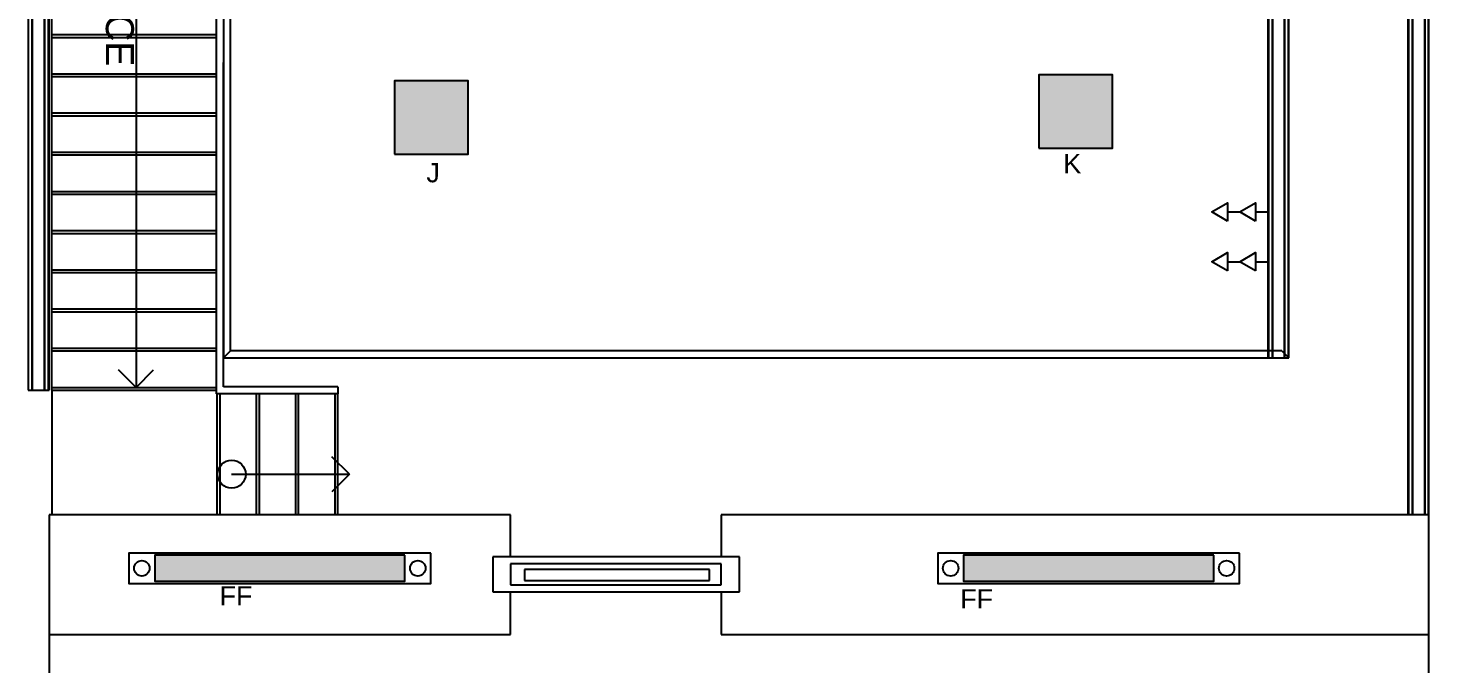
# Model space of a CAD drawing. Header units: millimetres. Extents: x 3082 to 3316, y 298 to 342.
# Drawn here: x 3290.48 to 3300.48, y 305.43 to 309.97 of the extents above; entities that cross this region are included whole.
import ezdxf
from ezdxf.enums import TextEntityAlignment as Align

# ---------------------------------------------------------------- set-up
doc = ezdxf.new("R2010")
doc.units = ezdxf.units.MM
doc.header["$MEASUREMENT"] = 0
doc.linetypes.add('CONTINU', pattern=[0])
doc.linetypes.add('Demolished', pattern=[4.8, 3.2, -1.6])
for name, color, linetype in [('-HIDRO', 8, 'CONTINUOUS'), ('eletroduto parede e teto', 2, 'CONTINU'), ('PL3', 3, 'CONTINUOUS'), ('Pontos Elétricos', 3, 'CONTINUOUS'), ('Pontos Luminotécnicos', 3, 'CONTINUOUS')]:
    doc.layers.add(name, color=color, linetype=linetype)
doc.styles.add('ARIAL', font='arial.ttf', dxfattribs={"height": 2})
doc.styles.add('Stylus BT', font='stylu.ttf', dxfattribs={"height": 200})

# ---------------------------------------------------------------- blocks, each defined once
blk = doc.blocks.new('superior')
at = {"layer": '-HIDRO'}
for p, q in [((5.0765, 14.1041), (5.0765, -12.3634)), ((5.079, 14.1066), (5.079, -12.3634)), ((5.104, 14.1316), (5.104, -12.3634)), ((5.1065, 14.1341), (5.1065, -12.3634)), ((4.0765, -2.9616), (4.0765, -11.2413)), ((4.079, -2.9616), (4.079, -11.2413)), ((4.104, -2.9616), (4.104, -11.2413)), ((4.1065, -2.9616), (4.1065, -11.2413)), ((-3.4918, -7.9634), (-3.4918, -11.2413)), ((-3.4418, -11.1913), (-3.4418, -7.9634)), ((3.989, -8.0809), (3.989, -11.2413)), ((3.9915, -8.0809), (3.9915, -11.2413)), ((4.989, -8.0834), (4.989, -12.3634)), ((4.9915, -8.0809), (4.9915, -12.3634)), ((-4.8569, -11.4734), (-4.8569, -8.1084)), ((-4.8544, -11.4734), (-4.8544, -8.1084)), ((-4.7694, -11.4734), (-4.7694, -8.1084)), ((-4.7669, -11.4734), (-4.7669, -8.1084)), ((-4.7419, -11.4734), (-4.7419, -8.1084)), ((-4.7394, -11.4734), (-4.7394, -8.1084)), ((-3.5418, -11.4988), (-3.5418, -8.1134)), ((3.9615, -8.1109), (3.9615, -11.2413)), ((3.964, -8.1084), (3.964, -11.2413)), ((4.109, -11.2413), (4.109, -8.1134)), ((4.9615, -8.1109), (4.9615, -12.3634)), ((4.964, -8.1084), (4.964, -12.3634)), ((-4.7164, -8.9534), (-4.7164, -8.6734)), ((-4.1164, -8.6534), (-4.1164, -8.9334)), ((-4.7164, -9.2334), (-4.7164, -8.9534)), ((-4.7164, -8.9534), (-3.5418, -8.9534)), ((-4.1164, -8.9334), (-4.1164, -9.2134)), ((-3.4918, -11.4488), (-3.4918, -9.1334)), ((-4.7164, -9.5134), (-4.7164, -9.2334)), ((-4.7164, -9.2334), (-3.5418, -9.2334)), ((-4.1164, -9.2134), (-4.1164, -9.4934)), ((-4.1164, -9.4934), (-4.1164, -9.7734)), ((-4.7164, -9.7934), (-4.7164, -9.5134)), ((-4.7164, -9.5134), (-3.5418, -9.5134)), ((-4.7164, -10.0734), (-4.7164, -9.7934)), ((-4.7164, -9.7934), (-3.5418, -9.7934)), ((-4.1164, -9.7734), (-4.1164, -10.0534)), ((-4.7164, -10.3534), (-4.7164, -10.0734)), ((-4.7164, -10.0734), (-3.5418, -10.0734)), ((-4.1164, -10.0534), (-4.1164, -10.3334)), ((-4.7164, -10.6334), (-4.7164, -10.3534)), ((-4.7164, -10.3534), (-3.5418, -10.3534)), ((-4.1164, -10.3334), (-4.1164, -10.6134)), ((-4.7164, -10.9134), (-4.7164, -10.6334)), ((-4.7164, -10.6334), (-3.5418, -10.6334)), ((-4.1164, -10.6134), (-4.1164, -10.8934)), ((-4.1164, -10.8934), (-4.1164, -11.1734)), ((-4.7164, -11.1934), (-4.7164, -10.9134)), ((-4.7164, -10.9134), (-3.5418, -10.9134)), ((-4.7164, -11.4734), (-4.7164, -11.1934)), ((-4.7164, -11.1934), (-3.5418, -11.1934)), ((-4.1164, -11.1734), (-4.1164, -11.4534)), ((-3.4418, -11.1913), (-3.4918, -11.2413)), ((4.059, -11.1913), (-3.4418, -11.1913)), ((4.059, -11.1913), (4.109, -11.2413)), ((-3.4918, -11.2413), (4.109, -11.2413)), ((-4.1164, -11.4534), (-4.2414, -11.3284)), ((-4.1164, -11.4534), (-3.9914, -11.3284)), ((-4.7164, -11.4734), (-4.7164, -12.3634)), ((-4.7164, -11.4734), (-3.5418, -11.4734)), ((-2.6764, -11.4488), (-3.4918, -11.4488)), ((-2.6764, -11.4488), (-2.6764, -11.4988)), ((-2.6764, -11.4988), (-3.5418, -11.4988)), ((-3.5164, -12.3634), (-3.5164, -11.4988)), ((-3.2364, -12.3634), (-3.2364, -11.4988)), ((-2.9564, -12.3634), (-2.9564, -11.4988)), ((-2.6764, -12.3634), (-2.6764, -11.4988)), ((-2.594, -12.0734), (-2.719, -11.9484)), ((-3.434, -12.0734), (-3.154, -12.0734)), ((-3.154, -12.0734), (-2.874, -12.0734)), ((-2.874, -12.0734), (-2.594, -12.0734)), ((-2.594, -12.0734), (-2.719, -12.1984)), ((-4.7369, -12.3634), (-4.7369, -13.2189)), ((-1.4435, -12.3634), (-4.7369, -12.3634)), ((-1.4435, -12.6634), (-1.4435, -12.3634)), ((5.109, -12.3634), (0.059, -12.3634)), ((0.059, -12.3634), (0.059, -12.6634)), ((5.109, -13.2189), (5.109, -12.3634)), ((0.1897, -12.6634), (-1.5703, -12.6634)), ((-1.5703, -12.6634), (-1.5703, -12.9134)), ((0.1897, -12.9134), (0.1897, -12.6634)), ((0.059, -12.7134), (-1.4435, -12.7134)), ((-1.4435, -12.7134), (-1.4435, -12.8634)), ((-0.0235, -12.7534), (-1.3435, -12.7534)), ((-1.3435, -12.7534), (-1.3435, -12.8334)), ((-0.0235, -12.8334), (-0.0235, -12.7534)), ((0.059, -12.8634), (0.059, -12.7134)), ((-1.4435, -12.8634), (0.059, -12.8634)), ((-1.3435, -12.8334), (-0.0235, -12.8334)), ((-1.5703, -12.9134), (0.1897, -12.9134)), ((-1.4435, -13.2189), (-1.4435, -12.9134)), ((0.059, -12.9134), (0.059, -13.2189)), ((-4.7369, -13.2189), (-1.4435, -13.2189)), ((-4.7369, -13.2189), (-4.7369, -15.3634)), ((0.059, -13.2189), (5.109, -13.2189)), ((5.109, -15.3634), (5.109, -13.2189))]:
    blk.add_line(p, q, dxfattribs=at)
at = {"layer": '-HIDRO', "lineweight": 25}
for p, q in [((5.109, -12.3634), (5.109, 14.1366)), ((4.109, -11.2413), (4.109, -2.9616)), ((-4.8869, -6.6634), (-4.8869, -11.4734)), ((-4.7369, -11.4734), (-4.7369, -8.1084)), ((3.959, -8.1134), (3.959, -11.2413)), ((4.959, -8.1134), (4.959, -12.3634)), ((-4.8869, -11.4734), (-4.7369, -11.4734))]:
    blk.add_line(p, q, dxfattribs=at)
at = {"layer": '-HIDRO', "linetype": 'Demolished'}
for p, q in [((-4.7164, -8.9334), (-3.5418, -8.9334)), ((-4.7164, -9.2134), (-3.5418, -9.2134)), ((-4.7164, -9.4934), (-3.5418, -9.4934)), ((-4.7164, -9.7734), (-3.5418, -9.7734)), ((-4.7164, -10.0534), (-3.5418, -10.0534)), ((-4.7164, -10.3334), (-3.5418, -10.3334)), ((-4.7164, -10.6134), (-3.5418, -10.6134)), ((-4.7164, -10.8934), (-3.5418, -10.8934)), ((-4.7164, -11.1734), (-3.5418, -11.1734)), ((-4.7164, -11.4534), (-3.5418, -11.4534)), ((-3.5364, -12.3634), (-3.5364, -11.4988)), ((-3.2564, -12.3634), (-3.2564, -11.4988)), ((-2.9764, -12.3634), (-2.9764, -11.4988)), ((-2.6964, -12.3634), (-2.6964, -11.4988))]:
    blk.add_line(p, q, dxfattribs=at)
at = {"layer": '-HIDRO'}
blk.add_circle((-3.434, -12.0734), 0.1, dxfattribs=at)
at = {"layer": '-HIDRO', "style": 'Stylus BT'}
blk.add_text('DESCE', height=0.2, rotation=270, dxfattribs=at).set_placement((-4.3317, -8.2388))
blk = doc.blocks.new('LUMINÁRIA.02')
at = {"layer": 'Pontos Luminotécnicos', "ltscale": 0.05}
h = blk.add_hatch(color=9, dxfattribs=at)
h.dxf.hatch_style = 1
h.paths.add_polyline_path([(0.35, 0), (0, 0), (0, -0.35), (0.35, -0.35)])
blk.add_lwpolyline([(0, -0.35), (0.35, -0.35), (0.35, 0), (0, 0)], close=True, dxfattribs=at)
blk = doc.blocks.new('1111')
at = {"layer": 'Pontos Luminotécnicos'}
h = blk.add_hatch(color=9, dxfattribs=at)
h.dxf.hatch_style = 1
h.paths.add_polyline_path([(-1.3125, -0.134), (-0.1225, -0.134), (-0.1225, -0.01), (-1.3125, -0.01)])
for points in [[(-1.435, -0.144), (0, -0.144), (0, 0), (-1.435, 0)], [(-1.3125, -0.134), (-0.1225, -0.134), (-0.1225, -0.01), (-1.3125, -0.01)]]:
    blk.add_lwpolyline(points, close=True, dxfattribs=at)
for centre in [(-1.37375, -0.072), (-0.06125, -0.072)]:
    blk.add_circle(centre, 0.03675, dxfattribs=at)
blk = doc.blocks.new('TOMADA DUPLA BAIXA.01')
at = {"layer": 'PL3'}
for p, q in [((-0.1472, 0), (-0.1026, 0)), ((-0.0446, 0), (0, 0))]:
    blk.add_line(p, q, dxfattribs=at)
for points in [[(-0.1472, 0.0335), (-0.2051, 0), (-0.1472, -0.0335)], [(-0.0446, 0.0335), (-0.1026, 0), (-0.0446, -0.0335)]]:
    blk.add_lwpolyline(points, close=True, dxfattribs=at)

msp = doc.modelspace()

# ---------------------------------------------------------------- block references
at = {"layer": 'eletroduto parede e teto'}
msp.add_blockref('superior', (3295.3711, 318.855), dxfattribs=at)
at = {"layer": 'Pontos Elétricos', "xscale": -1.95, "yscale": 1.95, "zscale": 1.95, "rotation": 180}
for p in [(3299.33, 308.6552), (3299.33, 308.2993)]:
    msp.add_blockref('TOMADA DUPLA BAIXA.01', p, dxfattribs=at)
at = {"layer": 'Pontos Luminotécnicos', "xscale": 1.5, "yscale": 1.5, "zscale": 1.5}
for p in [(3293.0996, 309.5912), (3297.6975, 309.6344)]:
    msp.add_blockref('LUMINÁRIA.02', p, dxfattribs=at)
at = {"layer": 'Pontos Luminotécnicos', "xscale": 1.5, "yscale": 1.5, "zscale": 1.5, "rotation": 180}
for p in [(3291.2046, 306.0014), (3296.9754, 306.0014)]:
    msp.add_blockref('1111', p, dxfattribs=at)

# ---------------------------------------------------------------- texts
at = {"layer": 'Pontos Elétricos', "color": 4, "style": 'ARIAL'}
for s, height, p in [('J', 0.1369, (3293.3747, 308.8663)), ('K', 0.1369, (3297.9346, 308.9314)), ('FF', 0.13689, (3291.9681, 305.8444)), ('FF', 0.13689, (3297.2525, 305.8225))]:
    msp.add_text(s, height=height, dxfattribs=at).set_placement(p, align=Align.CENTER)

doc.saveas('drawing.dxf')
